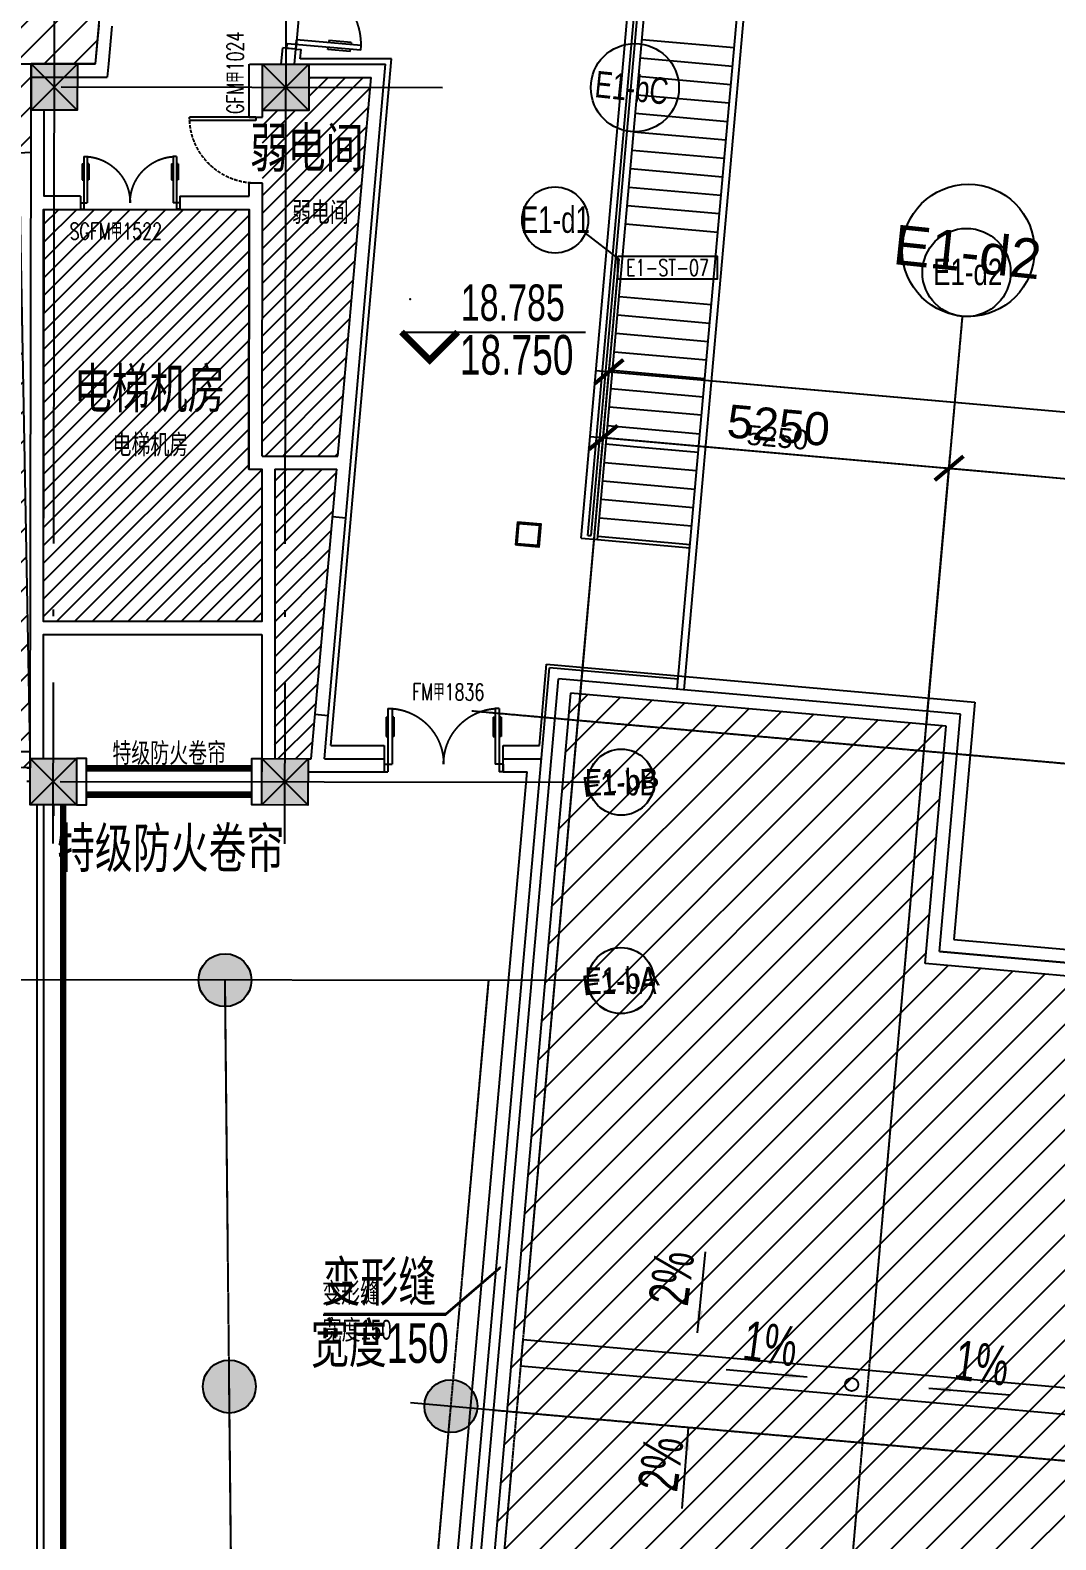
# Model space of a CAD drawing. Header units: millimetres. Extents: x -39175 to 150737, y -15023 to 140542.
# Drawn here: x 61456 to 76961, y 15104 to 37927 of the extents above; entities that cross this region are included whole.
import ezdxf
from ezdxf.enums import TextEntityAlignment as Align

# ---------------------------------------------------------------- set-up
doc = ezdxf.new("R2010")
doc.units = ezdxf.units.MM
doc.header["$LTSCALE"] = 10
for name, pattern in [('DASH', [0.35, 0.25, -0.1]), ('E-RG-1F$0$$0$DOTE', [2.42, 2, -0.2, 0.02, -0.2]), ('E1-RI-5F$0$$0$HIDDEN', [0.375, 0.25, -0.125]), ('E1-RI-5F$0$DASH', [0.35, 0.25, -0.1]), ('XRE2$0$HIDDEN', [0.375, 0.25, -0.125])]:
    doc.linetypes.add(name, pattern=pattern)
for name, color, linetype in [('A—墙体', 7, 'Continuous'), ('A—文字索引', 40, 'Continuous'), ('A—楼梯、电梯、栏杆', 50, 'Continuous'), ('A—设备管丼、主管符号', 50, 'Continuous'), ('A—轴线、尺寸', 1, 'Continuous'), ('A—门窗', 135, 'Continuous'), ('E1-RI-5F$0$$0$A-DOOR', 32, 'Continuous'), ('E1-RI-5F$0$$0$WINDOW_TEXT', 7, 'Continuous'), ('E1-RI-5F$0$0S-BEAM-DIMS', 21, 'Continuous'), ('E1-RI-5F$0$0S-SLAB-SYMB', 40, 'Continuous'), ('E1-RI-5F$0$A-A-建筑投影线', 53, 'E1-RI-5F$0$DASH'), ('E1-RI-5F$0$A-ROOF-DRAN', 175, 'Continuous'), ('E1-RI-5F$0$A-SYMB-DOOR', 13, 'Continuous'), ('E1-RI-5F$0$A-SYMB-DOOR1', 4, 'Continuous'), ('E1-RV-5F$0$A-SYMB', 4, 'Continuous'), ('E1-RV-5F$0$A-SYMB-NUMB-T', 4, 'Continuous'), ('I—平面—填充03(灰度)', 250, 'Continuous'), ('I—平面—文字', 40, 'Continuous'), ('I—平面—文字（放大1：100）', 40, 'XRE2$0$HIDDEN'), ('I—平面—标高', 40, 'Continuous'), ('I—平面—装饰面层线', 192, 'Continuous'), ('I—平面—门', 22, 'Continuous'), ('I—平顶—消防设施', 10, 'Continuous'), ('轴线100', 1, 'Continuous')]:
    doc.layers.add(name, color=color, linetype=linetype)
doc.styles.add('ARIAL', font='arial.ttf')
doc.styles.add('E1-RI-5F$0$$0$SIMPLEX', font='simplex.shx', dxfattribs={"width": 0.7})
doc.styles.add('E1-RI-5F$0$$4$XD2008', font='SIMYOU.TTF', dxfattribs={"width": 0.7})
doc.styles.add('E1-RI-5F$0$ECADI-TXT', font='simplex.shx', dxfattribs={"bigfont": 'hztxt.shx'})
doc.styles.add('E1-RV-5F$0$ECADI-TXT', font='simplex.shx', dxfattribs={"bigfont": 'hztxt.shx'})
doc.styles.add('XD2008', font='SIMYOU.TTF', dxfattribs={"width": 0.7, "height": 600})
doc.dimstyles.new('200', dxfattribs={"dimscale": 200, "dimtxt": 2.5, "dimasz": 2, "dimexe": 1, "dimexo": 1, "dimgap": 0.8, "dimtad": 1, "dimdec": 0, "dimdsep": 46, "dimtxsty": 'ARIAL', "dimblk1": 'ARCHTICK', "dimblk2": 'ARCHTICK', "dimsah": 1, "dimcen": -0.9, "dimdle": 1, "dimclrd": 256, "dimclre": 256, "dimclrt": 40, "dimaunit": 1, "dimadec": 0, "dimazin": 0, "dimtfac": 0.35, "dimtdec": 0, "dimtix": 1, "dimtmove": 2, "dimatfit": 3, "dimldrblk": 'ARCHTICK', "dimfxl": 0, "dimtvp": 0.8, "dimtolj": 1, "dimtzin": 0, "dimarcsym": 0})
doc.dimstyles.new('副本 100', dxfattribs={"dimscale": 100, "dimtxt": 2.5, "dimasz": 2, "dimexe": 1, "dimexo": 1, "dimgap": 0.8, "dimtad": 1, "dimdec": 0, "dimdsep": 46, "dimtxsty": 'ARIAL', "dimblk1": 'ARCHTICK', "dimblk2": 'ARCHTICK', "dimsah": 1, "dimcen": -0.9, "dimdle": 1, "dimclrd": 256, "dimclre": 256, "dimclrt": 40, "dimaunit": 1, "dimadec": 0, "dimazin": 0, "dimtfac": 0.35, "dimtdec": 0, "dimtix": 1, "dimtmove": 2, "dimatfit": 3, "dimldrblk": 'ARCHTICK', "dimfxl": 0, "dimtvp": 0.8, "dimtolj": 1, "dimtzin": 0, "dimarcsym": 0})

# ---------------------------------------------------------------- blocks, each defined once
blk = doc.blocks.new('E1-RV-5F$0$ECADI-TAG-CODE')
at = {"layer": 'E1-RV-5F$0$A-SYMB-NUMB-T', "color": 1}
blk.add_lwpolyline([(0, 3.5), (15, 3.5), (15, 0), (0, 0)], close=True, dxfattribs=at)
at = {"layer": 'E1-RV-5F$0$A-SYMB-NUMB-T', "style": 'E1-RV-5F$0$ECADI-TXT', "width": 0.7}
blk.add_attdef('CODE', text='', height=2.5, dxfattribs=at).set_placement((7.5, 1.75), align=Align.MIDDLE_CENTER)
blk = doc.blocks.new('E-COLS-F5')
at = {"layer": 'I—平面—填充03(灰度)'}
for points in [[(11770383, -6169526), (11771083, -6169526), (11771082, -6170226), (11770382, -6170226)], [(11773882, -6169530), (11774582, -6169531), (11774582, -6170231), (11773882, -6170230)], [(11770370, -6180026), (11771070, -6180026), (11771070, -6180726), (11770370, -6180726)], [(11773870, -6180030), (11774570, -6180031), (11774569, -6180731), (11773869, -6180730)]]:
    blk.add_hatch(color=18, dxfattribs=at).paths.add_polyline_path(points)
h = blk.add_hatch(color=18, dxfattribs=at)
edge = h.paths.add_edge_path()
edge.add_arc((11773315, -6183379), 400, 0, 360)
h = blk.add_hatch(color=18, dxfattribs=at)
edge = h.paths.add_edge_path()
edge.add_arc((11773380, -6189523), 400, 0, 360)
h = blk.add_hatch(color=18, dxfattribs=at)
edge = h.paths.add_edge_path()
edge.add_arc((11776730, -6189820), 400, 0, 360)
at = {"layer": 'A—墙体'}
for points in [[(11770383, -6169526), (11771083, -6169526), (11771082, -6170226), (11770382, -6170226)], [(11773882, -6169530), (11774582, -6169531), (11774582, -6170231), (11773882, -6170230)], [(11770370, -6180026), (11771070, -6180026), (11771070, -6180726), (11770370, -6180726)], [(11773870, -6180030), (11774570, -6180031), (11774569, -6180731), (11773869, -6180730)]]:
    blk.add_lwpolyline(points, close=True, dxfattribs=at)
for centre in [(11773315, -6183379), (11773380, -6189523), (11776730, -6189820)]:
    blk.add_circle(centre, 400, dxfattribs=at)
blk = doc.blocks.new('E1-RI-5F$0$WWEQE')
at = {"layer": 'E1-RI-5F$0$A-ROOF-DRAN'}
blk.add_circle((11217416, -6155859), 100, dxfattribs=at)
blk = doc.blocks.new('E1-RI-5F$0$$0$ECADI-TAG-HGHT_国标_')
at = {"color": 1}
blk.add_line((-2.12, 2.12), (11.77, 2.12), dxfattribs=at)
at = {"color": 1, "const_width": 0.5}
blk.add_lwpolyline([(-2.12, 2.12), (0, 0), (2.12, 2.12)], dxfattribs=at)
at = {"color": 1}
blk.add_point((-1.48, 4.6), dxfattribs=at)
at = {"style": 'E1-RI-5F$0$$4$XD2008', "width": 0.7}
blk.add_attdef('FL', text='', height=3, dxfattribs=at).set_placement((-2.69, 2.97), align=Align.RIGHT)
for tag, p in [('F.F.L.', (2.28, 2.97)), ('T.O.S.', (2.28, -1.1))]:
    blk.add_attdef(tag, p, '', height=3, dxfattribs=at)
blk = doc.blocks.new('E1-RI-5F$0$ECADI-TAG-DOOR')
blk = doc.blocks.new('E1-RI-5F$0$SINGLE-FLUSH_VISION_-_36__')
at = {"layer": 'I—平面—门'}
for p, q in [((406, -76), (406, -1075)), ((457, -76), (406, -76)), ((457, -76), (457, -1076))]:
    blk.add_line(p, q, dxfattribs=at)
at = {"layer": 'I—平面—门', "color": 8, "linetype": 'DASH', "ltscale": 20}
blk.add_arc((457, -76), 1000, 180, 270, dxfattribs=at)
blk = doc.blocks.new('E1-RI-5F$0$$0$DOOR-DOUBLEWING')
at = {"layer": 'I—平面—门'}
for p, q in [((-0.5, -0.033), (-0.5, 0.033)), ((-0.5, 0.033), (-0.467, 0.033)), ((-0.467, -0.5), (-0.467, 0.033)), ((0.467, -0.5), (0.467, 0.033)), ((0.5, 0.033), (0.467, 0.033)), ((0.5, -0.033), (0.5, 0.033)), ((-0.5, -0.033), (-0.433, -0.033)), ((-0.433, -0.5), (-0.433, -0.033)), ((0.5, -0.033), (0.433, -0.033)), ((0.433, -0.5), (0.433, -0.033)), ((-0.483, -0.425), (-0.483, -0.264)), ((-0.483, -0.264), (-0.467, -0.264)), ((-0.417, -0.264), (-0.433, -0.264)), ((-0.417, -0.425), (-0.417, -0.264)), ((0.417, -0.425), (0.417, -0.264)), ((0.417, -0.264), (0.433, -0.264)), ((0.483, -0.264), (0.467, -0.264)), ((0.483, -0.425), (0.483, -0.264)), ((-0.483, -0.425), (-0.467, -0.425)), ((-0.417, -0.425), (-0.433, -0.425)), ((0.417, -0.425), (0.433, -0.425)), ((0.483, -0.425), (0.467, -0.425)), ((-0.467, -0.5), (-0.433, -0.5)), ((0.467, -0.5), (0.433, -0.5))]:
    blk.add_line(p, q, dxfattribs=at)
at = {"layer": 'I—平面—门', "color": 8, "linetype": 'DASH', "ltscale": 20}
for centre, start, end in [((-0.467, -0.033), 274.096, 0), ((0.467, -0.033), 180, 265.904)]:
    blk.add_arc(centre, 0.467, start, end, dxfattribs=at)
at = {"layer": 'E1-RI-5F$0$$0$WINDOW_TEXT', "style": 'E1-RI-5F$0$$0$SIMPLEX', "flags": 9}
blk.add_attdef('A', text='', height=1, dxfattribs=at).set_placement((0, 1.5), align=Align.MIDDLE)
blk = doc.blocks.new('E1-RI-5F$0$$DORLIB2D$00000011')
for p, q in [((-0.467, 0.471), (-0.467, -0.062)), ((-0.467, 0.471), (-0.433, 0.471)), ((-0.433, 0.471), (-0.433, 0.004)), ((0.433, 0.471), (0.433, 0.004)), ((0.467, 0.471), (0.433, 0.471)), ((0.467, 0.471), (0.467, -0.062)), ((-0.483, 0.396), (-0.483, 0.235)), ((-0.483, 0.396), (-0.467, 0.396)), ((-0.417, 0.396), (-0.433, 0.396)), ((-0.417, 0.396), (-0.417, 0.235)), ((0.417, 0.396), (0.417, 0.235)), ((0.417, 0.396), (0.433, 0.396)), ((0.483, 0.396), (0.467, 0.396)), ((0.483, 0.396), (0.483, 0.235)), ((-0.483, 0.235), (-0.467, 0.235)), ((-0.417, 0.235), (-0.433, 0.235)), ((0.417, 0.235), (0.433, 0.235)), ((0.483, 0.235), (0.467, 0.235)), ((-0.5, 0.004), (-0.433, 0.004)), ((-0.5, 0.004), (-0.5, -0.062)), ((0.5, 0.004), (0.433, 0.004)), ((0.5, 0.004), (0.5, -0.062)), ((-0.5, -0.062), (-0.467, -0.062)), ((0.5, -0.062), (0.467, -0.062))]:
    blk.add_line(p, q)
at = {"layer": 'I—平面—门', "color": 8, "linetype": 'DASH', "ltscale": 20}
for centre, start, end in [((-0.467, 0.004), 0, 85.904), ((0.467, 0.004), 94.096, 180)]:
    blk.add_arc(centre, 0.467, start, end, dxfattribs=at)
blk = doc.blocks.new('E1-RI-5F$0$gz3')
at = {"layer": 'E1-RI-5F$0$0S-SLAB-SYMB'}
h = blk.add_hatch(dxfattribs=at)
h.set_pattern_fill('ANSI31', color=8, scale=50)
h.set_pattern_definition([(45, (-11779061.447, 6168695.3025), (-4.4194173824, 4.4194173824), [])])
h.paths.add_polyline_path([(175, 175), (-175, 175), (-175, -175), (175, -175)])
h.paths.add_polyline_path([(155, -155), (-155, -155), (-155, 155), (155, 155)], flags=16)
at = {"layer": 'A—墙体'}
blk.add_lwpolyline([(-175, 175), (175, 175), (175, -175), (-175, -175), (-175, 175)], dxfattribs=at)
blk.add_lwpolyline([(-155, 155), (155, 155), (155, -155), (-155, -155)], close=True, dxfattribs=at)
blk = doc.blocks.new('_ArchTick')
at = {"color": 0, "linetype": 'ByBlock', "const_width": 0.15}
blk.add_lwpolyline([(-0.5, -0.5), (0.5, 0.5)], dxfattribs=at)
blk = doc.blocks.new('*D4693')
at = {"layer": 'A—轴线、尺寸', "linetype": 'ByBlock', "lineweight": -2}
for p, q in [((69783, 27984), (70137, 31968)), ((69920, 31787), (75548, 31288)), ((75013, 27520), (75366, 31505))]:
    blk.add_line(p, q, dxfattribs=at)
at = {"layer": 'Defpoints', "color": 0, "linetype": 'ByBlock'}
for p in [(75348, 31305), (69766, 27785), (74995, 27321)]:
    blk.add_point(p, dxfattribs=at)
at = {"layer": 'A—轴线、尺寸', "linetype": 'ByBlock', "lineweight": -2, "xscale": 400, "yscale": 400, "zscale": 400}
for p, rotation in [((70119, 31769), 174.9322288641509), ((75348, 31305), 354.9322288641509)]:
    blk.add_blockref('_ArchTick', p, dxfattribs=dict(at, rotation=rotation))
at = {"layer": 'A—轴线、尺寸', "color": 40, "linetype": 'ByBlock', "insert": (72770, 31951), "char_height": 500, "attachment_point": 5, "rotation": 354.9322, "style": 'ARIAL'}
blk.add_mtext('\\A1;5250', dxfattribs=at)
blk = doc.blocks.new('*D4694')
at = {"layer": 'A—轴线、尺寸', "linetype": 'ByBlock', "lineweight": -2}
for p, q in [((75013, 27520), (75366, 31505)), ((75149, 31323), (81773, 30736)), ((81238, 26968), (81592, 30952))]:
    blk.add_line(p, q, dxfattribs=at)
at = {"layer": 'Defpoints', "color": 0, "linetype": 'ByBlock'}
for p in [(81574, 30753), (74995, 27321), (81221, 26769)]:
    blk.add_point(p, dxfattribs=at)
at = {"layer": 'A—轴线、尺寸', "linetype": 'ByBlock', "lineweight": -2, "xscale": 400, "yscale": 400, "zscale": 400}
for p, rotation in [((75348, 31305), 174.9322288641509), ((81574, 30753), 354.9322288641509)]:
    blk.add_blockref('_ArchTick', p, dxfattribs=dict(at, rotation=rotation))
at = {"layer": 'A—轴线、尺寸', "color": 40, "linetype": 'ByBlock', "insert": (78498, 31443), "char_height": 500, "attachment_point": 5, "rotation": 354.9322, "style": 'ARIAL'}
blk.add_mtext('\\A1;6250', dxfattribs=at)
blk = doc.blocks.new('*D4701')
at = {"layer": 'A—轴线、尺寸', "linetype": 'ByBlock', "lineweight": -2}
for p, q in [((69739, 27486), (70225, 32964)), ((70008, 32783), (141228, 26467)), ((140561, 21205), (141047, 26684))]:
    blk.add_line(p, q, dxfattribs=at)
at = {"layer": 'Defpoints', "color": 0, "linetype": 'ByBlock'}
for p in [(69721, 27287), (141029, 26485), (140543, 21006)]:
    blk.add_point(p, dxfattribs=at)
at = {"layer": 'A—轴线、尺寸', "linetype": 'ByBlock', "lineweight": -2, "xscale": 400, "yscale": 400, "zscale": 400}
for p, rotation in [((70207, 32765), 174.9322288641509), ((141029, 26485), 354.9322288641509)]:
    blk.add_blockref('_ArchTick', p, dxfattribs=dict(at, rotation=rotation))
at = {"layer": 'A—轴线、尺寸', "color": 40, "linetype": 'ByBlock', "insert": (105655, 30039), "char_height": 500, "attachment_point": 5, "rotation": 354.9322, "style": 'ARIAL'}
blk.add_mtext('\\A1;71100', dxfattribs=at)
blk = doc.blocks.new('*D4738')
at = {"layer": 'A—轴线、尺寸', "linetype": 'ByBlock', "lineweight": -2}
blk.add_arc((64824, -16618), 13193, 84.9322, 90.6028, dxfattribs=at)
at = {"layer": 'Defpoints', "color": 0, "linetype": 'ByBlock'}
for p in [(64402, 23565), (68388, 23561), (65556, -3446), (64710, -5731), (65786, -5773)]:
    blk.add_point(p, dxfattribs=at)
at = {"layer": 'A—轴线、尺寸', "linetype": 'ByBlock', "lineweight": -2, "xscale": 400, "yscale": 400, "zscale": 400}
for p, rotation in [((64686, -3426), 180.6028049633474), ((65990, -3477), 354.9322288702155)]:
    blk.add_blockref('_ArchTick', p, dxfattribs=dict(at, rotation=rotation))
at = {"layer": 'A—轴线、尺寸', "color": 40, "linetype": 'ByBlock', "insert": (65355, -3021), "char_height": 500, "attachment_point": 5, "rotation": 357.7675, "style": 'ARIAL'}
blk.add_mtext('\\A1;6°', dxfattribs=at)
blk = doc.blocks.new('*D4774')
at = {"layer": 'Defpoints', "color": 0}
for p in [(-180066, 34331), (-185648, 30810), (-180419, 30347)]:
    blk.add_point(p, dxfattribs=at)
at = {"layer": '轴线100', "lineweight": -2}
for p, q in [((-185640, 30910), (-185286, 34894)), ((-185395, 34804), (-179966, 34322)), ((-180410, 30446), (-180057, 34431))]:
    blk.add_line(p, q, dxfattribs=at)
at = {"layer": '轴线100', "lineweight": -2, "xscale": 200, "yscale": 200, "zscale": 200}
for p, rotation in [((-185295, 34795), 174.9322288768529), ((-180066, 34331), 354.9322288768529)]:
    blk.add_blockref('_ArchTick', p, dxfattribs=dict(at, rotation=rotation))
at = {"layer": '轴线100', "color": 40, "insert": (-182660, 34795), "char_height": 300, "attachment_point": 5, "rotation": 354.9322, "style": 'ARIAL'}
blk.add_mtext('\\A1;5250', dxfattribs=at)
blk = doc.blocks.new('*D4775')
at = {"layer": 'Defpoints', "color": 0}
for p in [(-173840, 33779), (-180419, 30347), (-174193, 29794)]:
    blk.add_point(p, dxfattribs=at)
at = {"layer": '轴线100', "lineweight": -2}
for p, q in [((-180410, 30446), (-180057, 34431)), ((-180165, 34340), (-173740, 33770)), ((-174185, 29894), (-173831, 33878))]:
    blk.add_line(p, q, dxfattribs=at)
at = {"layer": '轴线100', "lineweight": -2, "xscale": 200, "yscale": 200, "zscale": 200}
for p, rotation in [((-180066, 34331), 174.9322288768529), ((-173840, 33779), 354.9322288768529)]:
    blk.add_blockref('_ArchTick', p, dxfattribs=dict(at, rotation=rotation))
at = {"layer": '轴线100', "color": 40, "insert": (-176932, 34287), "char_height": 300, "attachment_point": 5, "rotation": 354.9322, "style": 'ARIAL'}
blk.add_mtext('\\A1;6250', dxfattribs=at)
blk = doc.blocks.new('*D4782')
at = {"layer": 'Defpoints', "color": 0}
for p in [(-185693, 30312), (-114385, 29510), (-114871, 24032)]:
    blk.add_point(p, dxfattribs=at)
at = {"layer": '轴线100', "lineweight": -2}
for p, q in [((-185684, 30412), (-185198, 35890)), ((-185306, 35800), (-114285, 29501)), ((-114862, 24131), (-114376, 29610))]:
    blk.add_line(p, q, dxfattribs=at)
at = {"layer": '轴线100', "lineweight": -2, "xscale": 200, "yscale": 200, "zscale": 200}
for p, rotation in [((-185207, 35791), 174.9322288768529), ((-114385, 29510), 354.9322288768529)]:
    blk.add_blockref('_ArchTick', p, dxfattribs=dict(at, rotation=rotation))
at = {"layer": '轴线100', "color": 40, "insert": (-149775, 32883), "char_height": 300, "attachment_point": 5, "rotation": 354.9322, "style": 'ARIAL'}
blk.add_mtext('\\A1;71100', dxfattribs=at)
blk = doc.blocks.new('*D4864')
at = {"layer": 'Defpoints', "color": 0}
for p in [(-191012, 26591), (-187027, 26586), (-189858, -420), (-190708, -2312), (-189628, -2748)]:
    blk.add_point(p, dxfattribs=at)
at = {"layer": '轴线100', "lineweight": -2}
blk.add_arc((-190590, -13593), 13193, 84.9322, 90.6028, dxfattribs=at)
at = {"layer": '轴线100', "lineweight": -2, "xscale": 200, "yscale": 200, "zscale": 200}
for p, rotation in [((-190728, -401), 180.6028049633474), ((-189424, -451), 354.9322288702155)]:
    blk.add_blockref('_ArchTick', p, dxfattribs=dict(at, rotation=rotation))
at = {"layer": '轴线100', "color": 40, "insert": (-190067, -177), "char_height": 300, "attachment_point": 5, "rotation": 357.7675, "style": 'ARIAL'}
blk.add_mtext('\\A1;6°', dxfattribs=at)
blk = doc.blocks.new('A$C1C9D1350')
at = {"layer": '轴线100', "linetype": 'ByBlock'}
blk.add_line((-185056, 37493.2), (-185562.8, 37885), dxfattribs=at)
at = {"layer": '轴线100', "linetype": 'E-RG-1F$0$$0$DOTE'}
for p, q in [((-188631.8, -2835.9), (-185056, 37493.2)), ((-183402.3, -3299.6), (-179862.7, 36621.8)), ((-187279, 30663), (-106882.5, 23533.4)), ((-190708.3, -2311.6), (-191012.4, 26591.1)), ((-189627.9, -2747.5), (-187026.5, 26586.3)), ((-186950.2, 20092.6), (-107810, 13074.4))]:
    blk.add_line(p, q, dxfattribs=at)
at = {"layer": '轴线100', "linetype": 'ByBlock'}
for centre, radius in [((-184816.5, 40084.5), 666.7), ((-186021.8, 38082.7), 500), ((-185023, 29584.6), 500), ((-185026.5, 26584.6), 500)]:
    blk.add_circle(centre, radius, dxfattribs=at)
at = {"layer": '轴线100'}
blk.add_circle((-179803.6, 37290.2), 666.7, dxfattribs=at)
at = {"layer": '轴线100', "color": 40, "style": 'ARIAL', "width": 0.7}
blk.add_text('E1-bC', height=400, rotation=354, dxfattribs=at).set_placement((-184863.7, 40083.8), align=Align.MIDDLE_CENTER)
for s, p in [('E1-d1', (-186017.6, 38089.5)), ('E1-d2', (-179784.3, 37298.6)), ('E1-bB', (-185031, 29584)), ('E1-bA', (-185034.5, 26584))]:
    blk.add_text(s, height=400, dxfattribs=at).set_placement(p, align=Align.MIDDLE_CENTER)
at = {"layer": '轴线100'}
for base, p1, p2, picture, middle in [((-114384.8, 29510.2), (-185692.7, 30312.2), (-114870.7, 24031.6), '*D4782', (-149775.3, 32882.7)), ((-180065.6, 34330.9), (-185648.5, 30810.3), (-180419, 30346.5), '*D4774', (-182659.8, 34795.1)), ((-173840.1, 33778.9), (-180419, 30346.5), (-174193.4, 29794.5), '*D4775', (-176932.3, 34287.2))]:
    dim = blk.add_linear_dim(base=base, p1=p1, p2=p2, angle=354.93223, dimstyle='副本 100', override={"dimtxt": 3}, dxfattribs=at)
    dim.commit()
    dim.dimension.update_dxf_attribs({"geometry": picture, "text_midpoint": middle})
dim = blk.add_angular_dim_2l(base=(-189858.3, -420.2), line1=((-190708.3, -2311.6), (-191012.4, 26591.1)), line2=((-189627.9, -2747.5), (-187026.5, 26586.3)), dimstyle='副本 100', override={"dimtxt": 3}, dxfattribs=at)
dim.commit()
dim.dimension.update_dxf_attribs({"geometry": '*D4864', "text_midpoint": (-190066.6, -176.9)})

msp = doc.modelspace()

# ---------------------------------------------------------------- hatches: boundary and pattern name
h = msp.add_hatch()
h.set_pattern_fill('ANSI31', color=8, scale=100, style=0)
h.paths.add_polyline_path([(10150.3, 23511.6), (9460.7, 26769.3), (9715.1, 26823.2), (9358.9, 28505.9), (9104.5, 28452), (8814.5, 29821.7), (15271.5, 31188.6), (13932.3, 38239), (14030.1, 38259.7), (13983.5, 38480), (23209.6, 40433.1), (23487.9, 43581.4), (35565.3, 42513.7), (35638.3, 43340.5), (62752.5, 40943.4), (62437.7, 37418.5), (61469.2, 37419.7), (61467.6, 36080.6), (61285.6, 36068.8), (61456.6, 26775.9), (27092.8, 26809.2), (26493.8, 26767), (10191.8, 23316)])
h = msp.add_hatch()
h.set_pattern_fill('ANSI31', color=8, scale=3000, style=0)
h.set_pattern_definition([(45, (-6071.9, -5118.9), (-265.165, 265.165), [])])
edge = h.paths.add_edge_path()
edge.add_line((69625.7, 27906.3), (75303.4, 27402.9))
edge.add_line((75303.4, 27402.9), (74985.4, 23816.9))
edge.add_line((74985.4, 23816.9), (80563.7, 23322.2))
edge.add_line((80563.7, 23322.2), (79654, 13062.6))
edge.add_line((79654, 13062.6), (68397.9, 14060.7))
edge.add_line((68397.9, 14060.7), (69625.7, 27906.4))
at = {"layer": 'I—平面—装饰面层线'}
h = msp.add_hatch(dxfattribs=at)
h.set_pattern_fill('ANSI31', color=8, scale=1500, style=0)
h.set_pattern_definition([(45, (-6071.9, -5118.89), (-132.58252, 132.58252), [])])
h.paths.add_polyline_path([(65668.6, 37213.6), (66609.5, 37212.5), (66106.9, 31489.4), (64962, 31489.4), (64968.2, 36714.4), (65668, 36713.6)])
edge = h.paths.add_edge_path()
edge.add_line((66089.3, 31289.4), (65156.5, 31289.4))
edge.add_line((65156.5, 31289.4), (65151.3, 26914.2))
edge.add_line((65151.3, 26914.2), (65705, 26913.6))
edge.add_line((65705, 26913.6), (66089.9, 31289.4))
h = msp.add_hatch(dxfattribs=at)
h.set_pattern_fill('ANSI31', color=8, scale=60, style=0)
h.paths.add_polyline_path([(61666.6, 35218.5), (64766.4, 35218.5), (64761.8, 31289.4), (64956.5, 31289.4), (64956.7, 28989.4), (61659.2, 28993.3), (61659.2, 35218.5)])

# ---------------------------------------------------------------- linework, layer by layer
msp.add_lwpolyline([(10150.3, 23511.6), (9460.7, 26769.3), (9715.1, 26823.2), (9358.9, 28505.9), (9104.5, 28452), (8814.5, 29821.7), (15271.5, 31188.6), (13932.3, 38239), (14030.1, 38259.7), (13983.5, 38480), (23209.6, 40433.1), (23487.9, 43581.4), (35565.3, 42513.7), (35638.3, 43340.5), (62752.5, 40943.4), (62437.7, 37418.5), (61469.2, 37419.7), (61467.6, 36080.6), (61285.6, 36068.8), (61456.6, 26775.9), (27092.8, 26809.2), (26493.8, 26767), (10191.8, 23316)], close=True)
msp.add_lwpolyline([(61806, 26218.1), (61806, 26047.8)])
at = {"layer": 'A—墙体'}
for p, q in [((62492.5, 38004.9), (62437.7, 37418.5)), ((62691.8, 37987.3), (62639.5, 37418.5)), ((62668.4, 37733.4), (62669.5, 37733.3)), ((65251.4, 37414.1), (65273, 37658.1)), ((65472.2, 37640.5), (65273, 37658.1)), ((65452.2, 37413.8), (65472.2, 37640.5)), ((61285.6, 37418.5), (62437.7, 37418.5)), ((61485.3, 37218.5), (62621.1, 37218.5)), ((62639.5, 37418.5), (62621.1, 37218.5)), ((64767.9, 36614.6), (64768.9, 37414.6)), ((64771.3, 37414.6), (66828, 37412.2)), ((65668.6, 37213.6), (66609.5, 37212.5)), ((66106.9, 31489.4), (66609.5, 37212.5)), ((66225.3, 30551.7), (66828, 37412.2)), ((64967.9, 36614.4), (64968.5, 37114.4)), ((64767.9, 36614.6), (64967.9, 36614.4)), ((64766.7, 35418.5), (64766.9, 35614.4)), ((64966.9, 35614.4), (64766.9, 35614.4)), ((64962, 31489.4), (64966.9, 35614.4)), ((62216.6, 35418.5), (62216.6, 35218.5)), ((63716.6, 35418.5), (63716.6, 35218.5)), ((63716.6, 35418.5), (64766.7, 35418.5)), ((63716.6, 35218.5), (64766.4, 35218.5)), ((64761.8, 31289.4), (64766.4, 35218.5)), ((64761.8, 31289.4), (64956.5, 31289.4)), ((64956.5, 31289.4), (64956.5, 28989.4)), ((64962, 31489.4), (66106.9, 31489.4)), ((65156.5, 31289.4), (65156.5, 26914.4)), ((65156.5, 31289.4), (66089.9, 31289.4)), ((65705, 26913.6), (66089.3, 31289.4)), ((65962.8, 27563.3), (66225.3, 30551.7)), ((66227, 30551.6), (66025.8, 30569.4)), ((64956.5, 28789.4), (64956.5, 26714.4)), ((68072.2, 14350.3), (69308, 28285.9)), ((68198.3, 14078.4), (69443.8, 28123.3)), ((71250.4, 28113.6), (69308, 28285.9)), ((75520.3, 27584.4), (69444.2, 28123.2)), ((69625.7, 27906.3), (68397.9, 14060.7)), ((75303.4, 27402.8), (69625.7, 27906.3)), ((65962.8, 27563.3), (65761.6, 27581)), ((65905.7, 26913.6), (65963.1, 27566.7)), ((74985.4, 23816.9), (75303.4, 27402.8)), ((75202.3, 23998.4), (75520.3, 27584.4)), ((61406, 26775.9), (61456.6, 26775.9)), ((65656.5, 26913.6), (65705, 26913.6)), ((65656.6, 26713.6), (66805.8, 26713.6)), ((65905.7, 26913.6), (66805.8, 26913.6)), ((66805.8, 26913.6), (66805.8, 26713.6)), ((67889.8, 14557.6), (68967.8, 26713.6)), ((68605.8, 26713.6), (68605.8, 26913.6)), ((68605.8, 26913.6), (69186.3, 26913.6)), ((68605.8, 26713.6), (68967.8, 26713.6)), ((61406, 26575.9), (61456.5, 26575.9)), ((80581, 23521.5), (75202.3, 23998.5)), ((75202.3, 23998.4), (80581, 23521.4)), ((80563.7, 23322.2), (74985.4, 23816.9))]:
    msp.add_line(p, q, dxfattribs=at)
for points in [[(61456.8, 26918.5), (61468.4, 36718.5)], [(62216.6, 35418.5), (61666.8, 35418.5), (61668.4, 36718.3)], [(64956.5, 28989.4), (61659.2, 28989), (61666.6, 35218.5), (62216.6, 35218.5)], [(61656.8, 26918.3), (61659, 28789), (64956.5, 28789.4)]]:
    msp.add_lwpolyline(points, dxfattribs=at)
at = {"layer": 'A—楼梯、电梯、栏杆'}
for p, q in [((69783.3, 30249.4), (70557.3, 38975.1)), ((69783.3, 30249.4), (70557.3, 38975.1)), ((69887.4, 30290.3), (70652.5, 38916.5)), ((69887.4, 30290.3), (70652.5, 38916.5)), ((70057.7, 31645.3), (70702.3, 38912.1)), ((70057.7, 31645.3), (70702.3, 38912.1)), ((70162.8, 31697.7), (70806.3, 38953)), ((70162.8, 31697.7), (70806.3, 38953)), ((71654, 32663.5), (72196.6, 38779.5)), ((71654, 32663.5), (72196.6, 38779.5)), ((70702.8, 37787.6), (72097.5, 37663.9)), ((70702.8, 37787.6), (72097.5, 37663.9)), ((70678.1, 37508.7), (72072.8, 37385)), ((70678.1, 37508.7), (72072.8, 37385)), ((70653.4, 37229.8), (72048, 37106.1)), ((70653.4, 37229.8), (72048, 37106.1)), ((70628.6, 36950.9), (72023.3, 36827.2)), ((70628.6, 36950.9), (72023.3, 36827.2)), ((70603.9, 36672), (71998.5, 36548.3)), ((70603.9, 36672), (71998.5, 36548.3)), ((70579.1, 36393.1), (71973.8, 36269.4)), ((70579.1, 36393.1), (71973.8, 36269.4)), ((70554.4, 36114.2), (71949, 35990.5)), ((70554.4, 36114.2), (71949, 35990.5)), ((70529.7, 35835.3), (71924.3, 35711.6)), ((70529.7, 35835.3), (71924.3, 35711.6)), ((70504.9, 35556.4), (71899.5, 35432.7)), ((70504.9, 35556.4), (71899.5, 35432.7)), ((70480.2, 35277.5), (71874.8, 35153.8)), ((70480.2, 35277.5), (71874.8, 35153.8)), ((70455.5, 34998.6), (71850.1, 34874.9)), ((70455.5, 34998.6), (71850.1, 34874.9)), ((70358.4, 33902.8), (71752.9, 33779.2)), ((70358.4, 33902.8), (71752.9, 33779.2)), ((70333.6, 33623.9), (71728.2, 33500.2)), ((70333.6, 33623.9), (71728.2, 33500.2)), ((70308.9, 33345), (71703.4, 33221.3)), ((70308.9, 33345), (71703.4, 33221.3)), ((70284.2, 33066.1), (71678.7, 32942.4)), ((70284.2, 33066.1), (71678.7, 32942.4)), ((70259.4, 32787.2), (71652.2, 32663.7)), ((70259.4, 32787.2), (71652.2, 32663.7)), ((71237.1, 27964.2), (71654, 32663.5)), ((71237.1, 27964.2), (71654, 32663.5)), ((70234.7, 32508.3), (71629.3, 32384.6)), ((70234.7, 32508.3), (71629.3, 32384.6)), ((71604.5, 32105.7), (70209.9, 32229.4)), ((71604.5, 32105.7), (70209.9, 32229.4)), ((70185.2, 31950.5), (71579.7, 31826.8)), ((70185.2, 31950.5), (71579.7, 31826.8)), ((69937.2, 30285.9), (70057.7, 31645.3)), ((69937.2, 30285.9), (70057.7, 31645.3)), ((70036.8, 30277.1), (70162.8, 31697.7)), ((70036.8, 30277.1), (70162.8, 31697.7)), ((70160.5, 31671.6), (70574.5, 31634.9)), ((70160.5, 31671.6), (70574.5, 31634.9)), ((70574.5, 31634.9), (71555, 31547.9)), ((70574.5, 31634.9), (71555, 31547.9)), ((70985.2, 31598.5), (71214.1, 31578.2)), ((70985.2, 31598.5), (71214.1, 31578.2)), ((70135.7, 31392.7), (71530.2, 31269)), ((70135.7, 31392.7), (71530.2, 31269)), ((71173.7, 31300.6), (71227.9, 31295.8)), ((71173.7, 31300.6), (71227.9, 31295.8)), ((70111, 31113.8), (71505.5, 30990.1)), ((70111, 31113.8), (71505.5, 30990.1)), ((70086.2, 30834.9), (71480.7, 30711.2)), ((70086.2, 30834.9), (71480.7, 30711.2)), ((70061.5, 30556), (71456, 30432.3)), ((70061.5, 30556), (71456, 30432.3)), ((69783.3, 30249.4), (70032.3, 30227.3)), ((69783.3, 30249.4), (70032.3, 30227.3)), ((69887.4, 30290.3), (69937.2, 30285.9)), ((69887.4, 30290.3), (69937.2, 30285.9)), ((70032.3, 30227.3), (70036.8, 30277.1)), ((70032.3, 30227.3), (70036.8, 30277.1)), ((70032.3, 30227.3), (71426.8, 30103.6)), ((70032.3, 30227.3), (71426.8, 30103.6)), ((70036.7, 30277.1), (71431.2, 30153.4)), ((70036.7, 30277.1), (71431.2, 30153.4)), ((70036.8, 30277.1), (71431.3, 30153.4)), ((70036.8, 30277.1), (71431.3, 30153.4))]:
    msp.add_line(p, q, dxfattribs=at)
for points in [[(67303.2, 41545), (72501.5, 41083.9), (71336.7, 27955.6)], [(67303.2, 41545), (72501.5, 41083.9), (71336.7, 27955.6)], [(61557.2, 26218.3), (61557.2, 10427.3)], [(61657.2, 26218.3), (61657.2, 10328.9)]]:
    msp.add_lwpolyline(points, dxfattribs=at)
msp.add_lwpolyline([(71474, 38843.6, 0, 0, 0), (70727.8, 30430.3, 40, 0, 0), (70708.9, 30217.5, 0, 0, 0)], format="xyseb", dxfattribs=at)
msp.add_lwpolyline([(71474, 38843.6, 0, 0, 0), (70727.8, 30430.3, 40, 0, 0), (70708.9, 30217.5, 0, 0, 0)], format="xyseb", dxfattribs=at)
at = {"layer": 'A—设备管丼、主管符号', "linetype": 'E1-RI-5F$0$$0$HIDDEN'}
msp.add_line((62664.3, 37688.6), (62665.4, 37688.5), dxfattribs=at)
at = {"layer": 'A—轴线、尺寸', "linetype": 'E-RG-1F$0$$0$DOTE', "ltscale": 500}
for p, q in [((61822.5, 40166.6), (61800, 25629.2)), ((65322.1, 40160.3), (65299.6, 25625)), ((25623.6, 37111.3), (67689.3, 37061.6)), ((66782.3, -5861.4), (70358, 34467.7)), ((72011.8, -6325.2), (75551.4, 33596.2)), ((68135.1, 27637.4), (148531.6, 20507.8)), ((25611.2, 26611.4), (69891.1, 26559)), ((69887.5, 23559), (10623.1, 23629.1)), ((64697.6, -4561.4), (64401.6, 23565.5)), ((65853.8, -5010.1), (68387.5, 23560.8)), ((67207.6, 17178.4), (147604.1, 10048.8))]:
    msp.add_line(p, q, dxfattribs=at)
at = {"layer": 'A—轴线、尺寸', "linetype": 'ByBlock'}
for centre, radius in [((75640, 34598.9), 1000), ((70391.1, 26559), 500), ((70387.5, 23559), 500)]:
    msp.add_circle(centre, radius, dxfattribs=at)
at = {"layer": 'A—门窗'}
msp.add_line((69153.9, 27114.4), (69262.6, 28340.3), dxfattribs=at)
at = {"layer": 'Defpoints'}
for p, q in [((61468.4, 36718.5), (62169.2, 37417.7)), ((61469.2, 37418.5), (62168.4, 36717.7)), ((64968, 36714.4), (65668.9, 37413.6)), ((64968.9, 37414.4), (65668, 36713.6)), ((61456, 26218.6), (62156.8, 26917.7)), ((61456.8, 26918.5), (62156, 26217.7)), ((64955.6, 26214.4), (65656.4, 26913.6)), ((64956.4, 26914.4), (65655.6, 26213.6))]:
    msp.add_line(p, q, dxfattribs=at)
at = {"layer": 'E1-RI-5F$0$0S-BEAM-DIMS'}
for points in [[(68826.6, 30493), (69175.3, 30462.1), (69144.3, 30113.4), (68795.7, 30144.4)], [(68844.8, 30471.3), (69153.6, 30443.9), (69126.2, 30135.1), (68817.4, 30162.5)]]:
    msp.add_lwpolyline(points, close=True, dxfattribs=at)
at = {"layer": 'E1-RI-5F$0$A-A-建筑投影线'}
msp.add_line((61456.9, 27017.7), (26712.5, 27017.7), dxfattribs=at)
at = {"layer": 'E1-RI-5F$0$A-ROOF-DRAN'}
for p, q in [((68874.4, 17733), (68909.7, 18131.4)), ((68909.7, 18131.4), (80016, 17146.5)), ((68874.4, 17733), (79980.7, 16748))]:
    msp.add_line(p, q, dxfattribs=at)
msp.add_circle((73875.1, 17451.9), 100, dxfattribs=at)
at = {"layer": 'I—平面—文字'}
for p, q in [((71546, 18235), (71666.8, 19456.5)), ((73201, 17561.5), (71978.8, 17674.7)), ((75043.9, 17398.1), (76267, 17294.5)), ((71403.9, 16802.3), (71307.8, 15578.6))]:
    msp.add_line(p, q, dxfattribs=at)
at = {"layer": 'I—平面—文字', "linetype": 'ByBlock'}
msp.add_lwpolyline([(65893.3, 18523.2), (67746.3, 18523.2), (68569.7, 19229.6)], dxfattribs=at)
at = {"layer": 'I—平面—文字', "extrusion": (7.74398e-26, 8.19673e-27, -1)}
for points in [[(-71622.6, 18561.6), (-71538.9, 18570.3), (-71545.6, 18231.1)], [(-72874, 17636), (-72865.7, 17552.3), (-73204.9, 17561)], [(-75378.9, 17413.9), (-75372.3, 17330), (-75039.9, 17398.3)], [(-71421.8, 16467.4), (-71337.9, 16473.4), (-71404.1, 16806.3)]]:
    msp.add_solid(points, dxfattribs=at)
at = {"layer": 'I—平面—文字（放大1：100）', "linetype": 'ByBlock'}
msp.add_lwpolyline([(65885.7, 18504.3), (67738.7, 18504.3), (68562, 19210.7)], dxfattribs=at)
at = {"layer": 'I—平面—装饰面层线'}
for p, q in [((65472.2, 37640.5), (65551.9, 37633.5)), ((65539.6, 37494.4), (65551.9, 37633.5)), ((66916.9, 37494.4), (65539.6, 37494.4)), ((66002.2, 27114.4), (66916.9, 37494.4)), ((69153.9, 27114.4), (69262.6, 28340.3)), ((69262.6, 28340.3), (75737.2, 27765.7)), ((75737.2, 27765.7), (75419.3, 24180)), ((66002.2, 27114.4), (66806.5, 27114.4)), ((66806.5, 27114.4), (66806.4, 26914.5)), ((68606.5, 27114.4), (69153.9, 27114.4)), ((68606.5, 26914.4), (68606.5, 27114.4)), ((75419.3, 24180), (80598.6, 23720.7))]:
    msp.add_line(p, q, dxfattribs=at)
at = {"layer": 'I—平面—装饰面层线', "color": 8}
msp.add_lwpolyline([(61666.6, 35218.5), (64766.4, 35218.5), (64761.8, 31289.4), (64956.5, 31289.4), (64956.7, 28989.4), (61659.2, 28993.3), (61659.2, 35218.5)], close=True, dxfattribs=at)
at = {"layer": 'I—平面—装饰面层线'}
for points in [[(62156, 26217.7), (62306.8, 26217.7), (62306.8, 26917.7), (62156.8, 26917.7)], [(64957.3, 26214.4), (64806.5, 26214.4), (64806.5, 26914.4), (64956.5, 26914.4)]]:
    msp.add_lwpolyline(points, dxfattribs=at)
at = {"layer": 'I—平面—门'}
msp.add_line((65657.1, 39732.4), (65472.2, 37640.5), dxfattribs=at)
at = {"layer": 'I—平顶—消防设施', "linetype": 'DASH', "const_width": 100}
for points in [[(62306.8, 26767.7), (64806.5, 26767.7)], [(2777.1, 5807.2), (12544.4, 7037.2), (22918, 8128.4), (33312.1, 9001.8), (44509.8, 9697.8), (54123, 10093.5), (61954.3, 10276.4), (61954.3, 26218.1)], [(62306.8, 26367.7), (64806.5, 26367.7)]]:
    msp.add_lwpolyline(points, dxfattribs=at)

# ---------------------------------------------------------------- block references
at = {"layer": 'A—墙体'}
msp.add_blockref('E-COLS-F5', (-11708913.6, 6206944.1), dxfattribs=at)
at = {"layer": 'A—墙体', "rotation": 354.932228864047}
msp.add_blockref('E1-RI-5F$0$gz3', (68985.5, 30303.2), dxfattribs=at)
at = {"layer": 'E1-RI-5F$0$$0$A-DOOR'}
ref = msp.add_blockref('E1-RI-5F$0$ECADI-TAG-DOOR', (63679, 34035.7), dxfattribs=dict(at, xscale=100.0000000018626, yscale=100.0000000018626, zscale=100.0000000022704))
ref.add_attrib('门窗主编号1', 'SGFM甲1522', dxfattribs={"layer": 'E1-RI-5F$0$A-SYMB-DOOR', "height": 250, "rotation": 0, "style": 'E1-RI-5F$0$ECADI-TXT', "width": 0.7}).set_placement((63449, 34764.1), align=Align.RIGHT)
at = {"layer": 'E1-RI-5F$0$A-ROOF-DRAN'}
msp.add_blockref('E1-RI-5F$0$WWEQE', (-11143541.1, 6173310.6), dxfattribs=at)
at = {"layer": 'E1-RI-5F$0$A-SYMB-DOOR'}
ref = msp.add_blockref('E1-RI-5F$0$ECADI-TAG-DOOR', (68547.7, 27065.2), dxfattribs=dict(at, xscale=100.0000000027999, yscale=100.0000000018626, zscale=100.0000000022703, rotation=359.7447720103482))
ref.add_attrib('门窗主编号1', 'FM甲1836', dxfattribs={"height": 250, "rotation": 359.74477, "style": 'E1-RI-5F$0$ECADI-TXT', "width": 0.7}).set_placement((68321, 27794.7), align=Align.RIGHT)
at = {"layer": 'E1-RI-5F$0$A-SYMB-DOOR1'}
ref = msp.add_blockref('E1-RI-5F$0$ECADI-TAG-DOOR', (65409.5, 38135.7), dxfattribs=dict(at, xscale=100.0000000018626, yscale=100.0000000018626, zscale=100.00000000227, rotation=90))
ref.add_attrib('门窗主编号1', 'GFM甲1024', dxfattribs={"layer": 'E1-RI-5F$0$A-SYMB-DOOR', "height": 250, "rotation": 90, "style": 'E1-RI-5F$0$ECADI-TXT', "width": 0.7}).set_placement((64681.1, 37905.7), align=Align.RIGHT)
at = {"layer": 'E1-RV-5F$0$A-SYMB', "xscale": 100.0000000093132, "yscale": 100.0000000093132, "zscale": 100.0000000093132}
msp.add_blockref('E1-RV-5F$0$ECADI-TAG-CODE', (70339.9, 34162.5), dxfattribs=at).add_auto_attribs({'CODE': 'E1-ST-07'})
msp.add_blockref('E1-RV-5F$0$ECADI-TAG-CODE', (70339.9, 34162.5), dxfattribs=at).add_auto_attribs({'CODE': 'E1-ST-07'})
at = {"layer": 'I—平面—标高'}
ref = msp.add_blockref('E1-RI-5F$0$$0$ECADI-TAG-HGHT_国标_', (67494.9, 32939.8), dxfattribs=dict(at, xscale=200, yscale=200, zscale=199.9999999997809))
ref.add_attrib('F.F.L.', '18.785', (67964.8, 33533.3), dxfattribs={"layer": '0', "height": 550, "style": 'E1-RI-5F$0$$4$XD2008', "width": 0.7})
ref.add_attrib('T.O.S.', '18.750', (67951.7, 32718.9), dxfattribs={"layer": '0', "height": 600, "style": 'E1-RI-5F$0$$4$XD2008', "width": 0.7})
at = {"layer": 'I—平面—门'}
for name, p, xscale, yscale, zscale, rotation in [('E1-RI-5F$0$$DORLIB2D$00000011', (65555.9, 38687.2), 2099.999999996347, 2099.999999996275, 2099.999999996616, 264.9479103792841), ('E1-RI-5F$0$$0$DOOR-DOUBLEWING', (62966.6, 35268.5), -1500, 1499.999999999069, 1499.999999999085, 180)]:
    msp.add_blockref(name, p, dxfattribs=dict(at, xscale=xscale, yscale=yscale, zscale=zscale, rotation=rotation))
at = {"layer": 'I—平面—门', "xscale": -1, "rotation": 270.0677711804602}
msp.add_blockref('E1-RI-5F$0$SINGLE-FLUSH_VISION_-_36__', (64941.4, 36157.2), dxfattribs=at)
at = {"layer": 'I—平面—门', "xscale": -1800, "yscale": 1800, "zscale": 1800}
msp.add_blockref('E1-RI-5F$0$$DORLIB2D$00000011', (67705.8, 26826), dxfattribs=at)
at = {"layer": '轴线100'}
msp.add_blockref('A$C1C9D1350', (255414.1, -3026), dxfattribs=at)

# ---------------------------------------------------------------- texts
at = {"layer": 'A—文字索引', "style": 'ARIAL'}
for s, height, rotation, p in [('E1-d2', 600, 354, (75626.2, 34575.4)), ('E1-bB', 300, 7.78334, (70383.1, 26558.4)), ('E1-bA', 300, 7.78334, (70379.5, 23558.4))]:
    msp.add_text(s, height=height, rotation=rotation, dxfattribs=at).set_placement(p, align=Align.MIDDLE_CENTER)
at = {"layer": 'I—平面—文字', "linetype": 'ByBlock', "style": 'XD2008', "width": 0.7}
for s, rotation, p in [('弱电间', 360, (64775.8, 35852.7, 0)), ('电梯机房', 360, (62115.7, 32213.9, 0)), ('特级防火卷帘', 360, (61860.4, 25265.9, 0)), ('变形缝', 360, (65877.5, 18709.8)), ('2%%%', 82.71641, (71396.1, 18622.7, 0)), ('宽度150', 360, (65700.3, 17779)), ('1%%%', 352.48213, (72205.2, 17828.3, 0)), ('1%%%', 352.48213, (75402.5, 17535.2, 0)), ('2%%%', 82.71641, (71234, 15812.4, 0))]:
    msp.add_text(s, height=600, rotation=rotation, dxfattribs=at).set_placement(p)
at = {"layer": 'I—平面—文字（放大1：100）', "linetype": 'ByBlock', "style": 'XD2008', "width": 0.7}
for s, p in [('弱电间', (65413.1, 35028.1, 0)), ('电梯机房', (62699.9, 31516, 0)), ('特级防火卷帘', (62698.3, 26852.1)), ('变形缝', (65869.9, 18690.9)), ('宽度150', (65877.9, 18130.1))]:
    msp.add_text(s, height=300, rotation=360, dxfattribs=at).set_placement(p)

# ---------------------------------------------------------------- dimensions: what is measured, and where the dimension line sits
at = {"layer": 'A—轴线、尺寸', "linetype": 'ByBlock'}
for base, p1, p2, picture, middle in [((141029.2, 26484.6), (69721.3, 27286.6), (140543.4, 21006), '*D4701', (105654.9, 30038.5)), ((75348.4, 31305.3), (69765.6, 27784.7), (74995.1, 27321), '*D4693', (72770.4, 31950.9)), ((81574, 30753.3), (74995.1, 27321), (81220.6, 26768.9), '*D4694', (78497.9, 31443))]:
    dim = msp.add_linear_dim(base=base, p1=p1, p2=p2, angle=354.93223, dimstyle='200', dxfattribs=at)
    dim.commit()
    dim.dimension.update_dxf_attribs({"geometry": picture, "text_midpoint": middle})
dim = msp.add_angular_dim_2l(base=(65555.7, -3445.7), line1=((64709.9, -5731.1), (64401.6, 23565.5)), line2=((65786.2, -5773.1), (68387.5, 23560.8)), dimstyle='200', dxfattribs=at)
dim.commit()
dim.dimension.update_dxf_attribs({"geometry": '*D4738', "text_midpoint": (65354.5, -3020.5)})

doc.saveas('drawing.dxf')
